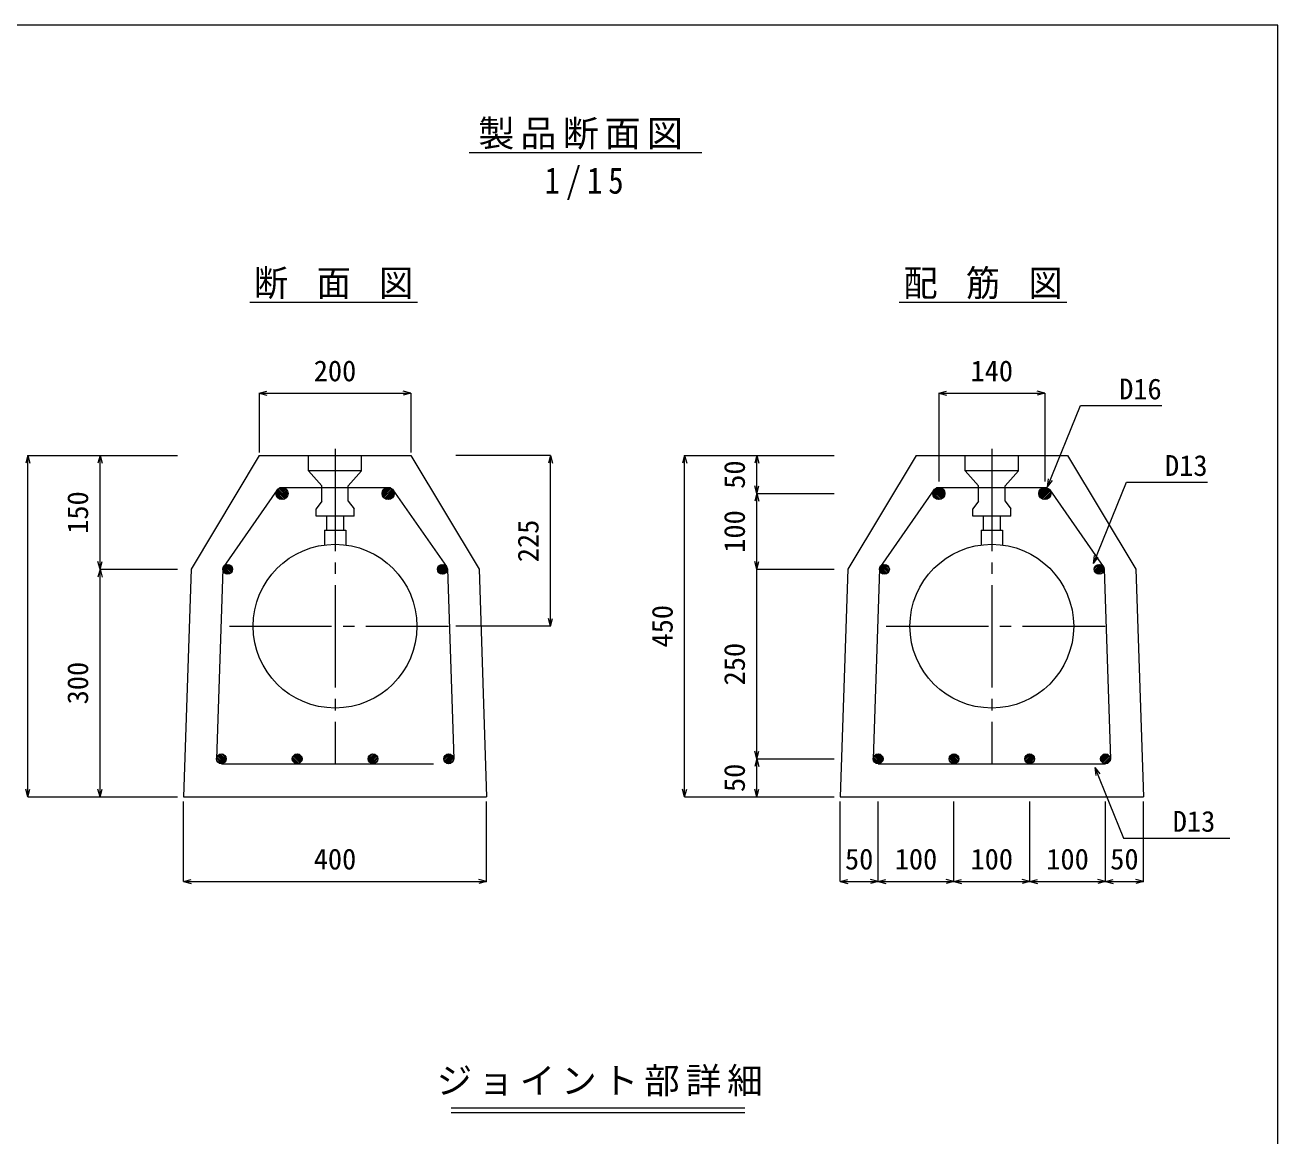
# Model space of a CAD drawing. Units: millimetres, scale not verified. Extents: x -2100 to 4011, y -1470 to 1470.
# Drawn here: x 447 to 2100, y 5 to 1470 of the extents above; entities that cross this region are included whole.
import ezdxf
from ezdxf.enums import TextEntityAlignment as Align

# ---------------------------------------------------------------- set-up
doc = ezdxf.new("R2010")
doc.units = ezdxf.units.MM
doc.header["$LTSCALE"] = 15
doc.linetypes.add('CHAIN2', pattern=[12, 9, -1, 1, -1])
for name, color, linetype, lineweight in [('0-1_ブロック', 3, 'Continuous', 18), ('0-2_HI-VP', 7, 'Continuous', 9), ('0-3_鉄筋', 7, 'Continuous', 18), ('0-4_ノズル', 7, 'Continuous', 18), ('0-5_ｼﾞｮｲﾝﾄ詳細図', 7, 'Continuous', 18), ('0-6_寸法', 4, 'Continuous', 18), ('0-A', 7, 'Continuous', 18)]:
    doc.layers.add(name, color=color, linetype=linetype, lineweight=lineweight)
doc.styles.add('ＭＳ ゴシック', font='')
doc.styles.get('ＭＳ ゴシック').set_extended_font_data('MS Gothic')

msp = doc.modelspace()

# ---------------------------------------------------------------- linework, layer by layer
at = {"layer": '0-1_ブロック', "color": 5}
msp.add_line((2100, 1470), (-2100, 1470), dxfattribs=at)
at = {"layer": '0-1_ブロック'}
for p, q in [((1032.69, 1301.78), (1339.98, 1301.78)), ((743.38, 1104.53), (964.58, 1104.53)), ((1600.26, 1104.53), (1821.46, 1104.53)), ((755.89, 902.04), (665.89, 752.04)), ((755.89, 902.04), (665.89, 752.04)), ((755.89, 902.04), (665.89, 752.04)), ((755.89, 902.04), (955.89, 902.04)), ((755.89, 902.04), (955.89, 902.04)), ((955.89, 902.04), (1045.89, 752.04)), ((955.89, 902.04), (1045.89, 752.04)), ((1622.47, 902.04), (1532.47, 752.04)), ((1622.47, 902.04), (1532.47, 752.04)), ((1622.47, 902.04), (1532.47, 752.04)), ((1622.47, 902.04), (1822.47, 902.04)), ((1622.47, 902.04), (1822.47, 902.04)), ((1822.47, 902.04), (1912.47, 752.04)), ((1822.47, 902.04), (1912.47, 752.04)), ((665.89, 752.04), (655.89, 452.04)), ((1045.89, 752.04), (1055.89, 452.04)), ((1532.47, 752.04), (1522.47, 452.04)), ((1912.47, 752.04), (1922.47, 452.04)), ((655.89, 452.04), (1055.89, 452.04)), ((1522.47, 452.04), (1922.47, 452.04))]:
    msp.add_line(p, q, dxfattribs=at)
at = {"layer": '0-1_ブロック', "color": 4, "linetype": 'CHAIN2'}
for p, q in [((855.89, 911), (855.89, 495.54)), ((1722.47, 911), (1722.47, 495.54)), ((716.4, 677.04), (1005.38, 677.04)), ((1582.98, 677.04), (1871.96, 677.04))]:
    msp.add_line(p, q, dxfattribs=at)
at = {"layer": '0-1_ブロック', "color": 5}
msp.add_lwpolyline([(-2100, -1470), (2100, -1470), (2100, 1470)], dxfattribs=at)
at = {"layer": '0-2_HI-VP'}
for centre in [(855.89, 677.04), (1722.47, 677.04)]:
    msp.add_circle(centre, 108, dxfattribs=at)
at = {"layer": '0-3_鉄筋', "color": 2}
for p, q in [((782.89, 859.96), (928.89, 859.96)), ((1649.47, 859.96), (1795.47, 859.96)), ((779.51, 856.87), (708.92, 755.8)), ((932.26, 856.87), (1002.85, 755.8)), ((1646.1, 856.87), (1575.5, 755.8)), ((1798.84, 856.87), (1869.44, 755.8)), ((707.72, 752.04), (699.39, 502.04)), ((1004.05, 752.04), (1012.39, 502.04)), ((1574.3, 752.04), (1565.97, 502.04)), ((1870.64, 752.04), (1878.97, 502.04)), ((705.89, 495.54), (985.89, 495.54)), ((1572.47, 495.54), (1872.47, 495.54))]:
    msp.add_line(p, q, dxfattribs=at)
at = {"layer": '0-3_鉄筋'}
for p, q in [((784.9, 859.97), (793.83, 851.04)), ((787.04, 859.95), (793.8, 853.19)), ((926.88, 859.97), (917.95, 851.04)), ((924.74, 859.95), (917.97, 853.19)), ((1651.48, 859.97), (1660.41, 851.04)), ((1653.62, 859.95), (1660.39, 853.19)), ((1793.46, 859.97), (1784.53, 851.04)), ((1791.32, 859.95), (1784.55, 853.19)), ((777.89, 852.13), (785.98, 844.04)), ((778.13, 854.01), (787.86, 844.28)), ((778.25, 849.65), (783.5, 844.4)), ((778.7, 855.56), (789.41, 844.85)), ((779.51, 856.87), (790.72, 845.66)), ((780.53, 857.98), (791.83, 846.68)), ((781.75, 858.88), (792.73, 847.89)), ((783.18, 859.56), (793.42, 849.33)), ((928.59, 859.56), (918.36, 849.33)), ((930.03, 858.88), (919.04, 847.89)), ((931.25, 857.98), (919.95, 846.68)), ((932.26, 856.87), (921.05, 845.66)), ((933.07, 855.56), (922.36, 844.85)), ((933.64, 854.01), (923.92, 844.28)), ((933.89, 852.13), (925.79, 844.04)), ((933.52, 849.65), (928.28, 844.4)), ((1644.47, 852.13), (1652.57, 844.04)), ((1644.72, 854.01), (1654.44, 844.28)), ((1644.83, 849.65), (1650.08, 844.4)), ((1645.29, 855.56), (1655.99, 844.85)), ((1646.1, 856.87), (1657.3, 845.66)), ((1647.11, 857.98), (1658.41, 846.68)), ((1648.33, 858.88), (1659.31, 847.89)), ((1649.77, 859.56), (1660, 849.33)), ((1795.17, 859.56), (1784.94, 849.33)), ((1796.61, 858.88), (1785.63, 847.89)), ((1797.83, 857.98), (1786.53, 846.68)), ((1798.84, 856.87), (1787.64, 845.66)), ((1799.65, 855.56), (1788.95, 844.85)), ((1800.22, 854.01), (1790.5, 844.28)), ((1800.47, 852.13), (1792.37, 844.04)), ((1800.1, 849.65), (1794.86, 844.4)), ((707.76, 752.72), (714.9, 745.57)), ((707.92, 750.43), (712.62, 745.74)), ((708.17, 754.42), (716.61, 745.99)), ((708.92, 755.8), (717.98, 746.73)), ((709.92, 756.91), (719.1, 747.74)), ((711.18, 757.78), (719.97, 748.99)), ((712.72, 758.36), (720.55, 750.54)), ((714.68, 758.52), (720.7, 752.5)), ((997.09, 758.52), (991.07, 752.5)), ((999.05, 758.36), (991.23, 750.54)), ((1000.59, 757.78), (991.81, 748.99)), ((1001.85, 756.91), (992.68, 747.74)), ((1002.85, 755.8), (993.79, 746.73)), ((1003.6, 754.42), (995.17, 745.99)), ((1004.02, 752.72), (996.87, 745.57)), ((1003.85, 750.43), (999.16, 745.74)), ((1574.34, 752.72), (1581.49, 745.57)), ((1574.5, 750.43), (1579.2, 745.74)), ((1574.76, 754.42), (1583.19, 745.99)), ((1575.5, 755.8), (1584.57, 746.73)), ((1576.51, 756.91), (1585.68, 747.74)), ((1577.76, 757.78), (1586.55, 748.99)), ((1579.3, 758.36), (1587.13, 750.54)), ((1581.27, 758.52), (1587.29, 752.5)), ((1863.67, 758.52), (1857.65, 752.5)), ((1865.64, 758.36), (1857.81, 750.54)), ((1867.18, 757.78), (1858.39, 748.99)), ((1868.43, 756.91), (1859.26, 747.74)), ((1869.44, 755.8), (1860.37, 746.73)), ((1870.18, 754.42), (1861.75, 745.99)), ((1870.6, 752.72), (1863.45, 745.57)), ((1870.44, 750.43), (1865.74, 745.74)), ((699.42, 502.72), (706.57, 495.57)), ((699.59, 500.43), (704.28, 495.74)), ((699.84, 504.42), (708.27, 495.99)), ((700.59, 505.8), (709.65, 496.73)), ((701.59, 506.91), (710.77, 497.74)), ((702.85, 507.78), (711.63, 498.99)), ((704.39, 508.36), (712.21, 500.54)), ((706.35, 508.52), (712.37, 502.5)), ((799.42, 502.72), (806.57, 495.57)), ((799.59, 500.43), (804.28, 495.74)), ((799.84, 504.42), (808.27, 495.99)), ((800.59, 505.8), (809.65, 496.73)), ((801.59, 506.91), (810.77, 497.74)), ((802.85, 507.78), (811.63, 498.99)), ((804.39, 508.36), (812.21, 500.54)), ((806.35, 508.52), (812.37, 502.5)), ((905.42, 508.52), (899.4, 502.5)), ((907.39, 508.36), (899.56, 500.54)), ((908.93, 507.78), (900.14, 498.99)), ((910.18, 506.91), (901.01, 497.74)), ((911.19, 505.8), (902.13, 496.73)), ((911.93, 504.42), (903.5, 495.99)), ((912.35, 502.72), (905.21, 495.57)), ((912.19, 500.43), (907.49, 495.74)), ((1005.42, 508.52), (999.4, 502.5)), ((1007.39, 508.36), (999.56, 500.54)), ((1008.93, 507.78), (1000.14, 498.99)), ((1010.18, 506.91), (1001.01, 497.74)), ((1011.19, 505.8), (1002.13, 496.73)), ((1011.93, 504.42), (1003.5, 495.99)), ((1012.35, 502.72), (1005.21, 495.57)), ((1012.19, 500.43), (1007.49, 495.74)), ((1566.01, 502.72), (1573.15, 495.57)), ((1566.17, 500.43), (1570.87, 495.74)), ((1566.42, 504.42), (1574.86, 495.99)), ((1567.17, 505.8), (1576.23, 496.73)), ((1568.17, 506.91), (1577.35, 497.74)), ((1569.43, 507.78), (1578.21, 498.99)), ((1570.97, 508.36), (1578.79, 500.54)), ((1572.93, 508.52), (1578.95, 502.5)), ((1666.01, 502.72), (1673.15, 495.57)), ((1666.17, 500.43), (1670.87, 495.74)), ((1666.42, 504.42), (1674.86, 495.99)), ((1667.17, 505.8), (1676.23, 496.73)), ((1668.17, 506.91), (1677.35, 497.74)), ((1669.43, 507.78), (1678.21, 498.99)), ((1670.97, 508.36), (1678.79, 500.54)), ((1672.93, 508.52), (1678.95, 502.5)), ((1772.01, 508.52), (1765.99, 502.5)), ((1773.97, 508.36), (1766.14, 500.54)), ((1775.51, 507.78), (1766.72, 498.99)), ((1776.77, 506.91), (1767.59, 497.74)), ((1777.77, 505.8), (1768.71, 496.73)), ((1778.52, 504.42), (1770.08, 495.99)), ((1778.93, 502.72), (1771.79, 495.57)), ((1778.77, 500.43), (1774.07, 495.74)), ((1872.01, 508.52), (1865.99, 502.5)), ((1873.97, 508.36), (1866.14, 500.54)), ((1875.51, 507.78), (1866.72, 498.99)), ((1876.77, 506.91), (1867.59, 497.74)), ((1877.77, 505.8), (1868.71, 496.73)), ((1878.52, 504.42), (1870.08, 495.99)), ((1878.93, 502.72), (1871.79, 495.57)), ((1878.77, 500.43), (1874.07, 495.74))]:
    msp.add_line(p, q, dxfattribs=at)
at = {"layer": '0-3_鉄筋', "color": 2}
for centre, radius in [((785.89, 852.04), 8), ((925.89, 852.04), 8), ((1652.47, 852.04), 8), ((1792.47, 852.04), 8), ((714.22, 752.04), 6.5), ((997.55, 752.04), 6.5), ((1580.8, 752.04), 6.5), ((1864.14, 752.04), 6.5), ((705.89, 502.04), 6.5), ((805.89, 502.04), 6.5), ((905.89, 502.04), 6.5), ((1005.89, 502.04), 6.5), ((1572.47, 502.04), 6.5), ((1672.47, 502.04), 6.5), ((1772.47, 502.04), 6.5), ((1872.47, 502.04), 6.5)]:
    msp.add_circle(centre, radius, dxfattribs=at)
at = {"layer": '0-4_ノズル'}
for p, q in [((890.89, 882.04), (890.89, 902.04)), ((1757.47, 882.04), (1757.47, 902.04)), ((820.89, 882.04), (838.39, 862.04)), ((873.39, 862.04), (890.89, 882.04)), ((1687.47, 882.04), (1704.97, 862.04)), ((1739.97, 862.04), (1757.47, 882.04)), ((838.39, 842.04), (838.39, 862.04)), ((873.39, 842.04), (873.39, 862.04)), ((1704.97, 842.04), (1704.97, 862.04)), ((1739.97, 842.04), (1739.97, 862.04)), ((838.39, 842.04), (830.89, 832.04)), ((873.39, 842.04), (880.89, 832.04)), ((880.89, 822.04), (880.89, 832.04)), ((1704.97, 842.04), (1697.47, 832.04)), ((1739.97, 842.04), (1747.47, 832.04)), ((1747.47, 822.04), (1747.47, 832.04)), ((844.89, 803.78), (844.89, 822.04)), ((866.89, 822.04), (866.89, 803.78)), ((1711.47, 803.78), (1711.47, 822.04)), ((1733.47, 822.04), (1733.47, 803.78)), ((841.89, 803.78), (869.89, 803.78)), ((841.89, 803.78), (841.89, 784.12)), ((869.89, 803.78), (869.89, 784.12)), ((1708.47, 803.78), (1736.47, 803.78)), ((1708.47, 803.78), (1708.47, 784.12)), ((1736.47, 803.78), (1736.47, 784.12))]:
    msp.add_line(p, q, dxfattribs=at)
for points in [[(890.89, 882.04), (820.89, 882.04), (820.89, 902.04)], [(1757.47, 882.04), (1687.47, 882.04), (1687.47, 902.04)], [(880.89, 822.04), (830.89, 822.04), (830.89, 832.04)], [(1747.47, 822.04), (1697.47, 822.04), (1697.47, 832.04)]]:
    msp.add_lwpolyline(points, dxfattribs=at)
at = {"layer": '0-5_ｼﾞｮｲﾝﾄ詳細図', "color": 4}
for p, q in [((1009.28, 41.55), (1396.69, 41.55)), ((1009.28, 35.31), (1396.69, 35.31))]:
    msp.add_line(p, q, dxfattribs=at)
at = {"layer": '0-6_寸法'}
for p, q in [((755.89, 984.35), (766.03, 987.07)), ((755.89, 984.35), (955.89, 984.35)), ((755.89, 984.35), (766.03, 981.63)), ((755.89, 984.35), (755.89, 906.09)), ((955.89, 984.35), (945.75, 987.07)), ((955.89, 984.35), (945.75, 981.63)), ((955.89, 984.35), (955.89, 906.09)), ((1652.47, 984.35), (1662.61, 987.07)), ((1652.47, 984.35), (1792.47, 984.35)), ((1652.47, 984.35), (1662.61, 981.63)), ((1652.47, 984.35), (1652.47, 867.99)), ((1792.47, 984.35), (1782.33, 987.07)), ((1792.47, 984.35), (1782.33, 981.63)), ((1792.47, 984.35), (1792.47, 867.99)), ((450.53, 902.04), (447.81, 891.89)), ((450.53, 452.04), (450.53, 902.04)), ((450.53, 902.04), (453.25, 891.89)), ((450.53, 902.04), (545.8, 902.04)), ((545.8, 902.04), (543.08, 891.89)), ((545.8, 752.04), (545.8, 902.04)), ((545.8, 902.04), (548.52, 891.89)), ((545.8, 902.04), (647.87, 902.04)), ((1140.1, 902.04), (1015.34, 902.04)), ((1140.1, 902.04), (1137.38, 891.89)), ((1140.1, 677.04), (1140.1, 902.04)), ((1140.1, 902.04), (1142.81, 891.89)), ((1317.11, 902.04), (1314.4, 891.89)), ((1317.11, 902.04), (1412.38, 902.04)), ((1317.11, 452.04), (1317.11, 902.04)), ((1317.11, 902.04), (1319.83, 891.89)), ((1317.11, 902.04), (1412.38, 902.04)), ((1412.38, 902.04), (1409.67, 891.89)), ((1412.38, 902.04), (1514.46, 902.04)), ((1412.38, 852.04), (1412.38, 902.04)), ((1412.38, 902.04), (1415.1, 891.89)), ((1412.38, 902.04), (1514.46, 902.04)), ((1412.38, 852.04), (1409.67, 862.18)), ((1412.38, 852.04), (1415.1, 862.18)), ((1412.38, 852.04), (1409.67, 841.89)), ((1412.38, 752.04), (1412.38, 852.04)), ((1412.38, 852.04), (1415.1, 841.89)), ((1412.38, 852.04), (1514.46, 852.04)), ((545.8, 752.04), (543.08, 762.18)), ((545.8, 752.04), (548.52, 762.18)), ((1412.38, 752.04), (1409.67, 762.18)), ((1412.38, 752.04), (1415.1, 762.18)), ((545.8, 752.04), (543.08, 741.89)), ((545.8, 452.04), (545.8, 752.04)), ((545.8, 752.04), (548.52, 741.89)), ((545.8, 752.04), (647.87, 752.04)), ((1412.38, 502.04), (1412.38, 752.04)), ((1412.38, 752.04), (1514.46, 752.04)), ((1140.1, 677.04), (1137.38, 687.18)), ((1140.1, 677.04), (1142.81, 687.18)), ((1140.1, 677.04), (1015.34, 677.04)), ((1412.38, 502.04), (1409.67, 512.18)), ((1412.38, 502.04), (1409.67, 491.89)), ((1412.38, 502.04), (1415.1, 512.18)), ((1412.38, 452.04), (1412.38, 502.04)), ((1412.38, 502.04), (1415.1, 491.89)), ((1412.38, 502.04), (1514.46, 502.04)), ((450.53, 452.04), (447.81, 462.18)), ((450.53, 452.04), (453.25, 462.18)), ((450.53, 452.04), (545.8, 452.04)), ((545.8, 452.04), (543.08, 462.18)), ((545.8, 452.04), (548.52, 462.18)), ((545.8, 452.04), (647.87, 452.04)), ((1317.11, 452.04), (1314.4, 462.18)), ((1317.11, 452.04), (1319.83, 462.18)), ((1317.11, 452.04), (1412.38, 452.04)), ((1412.38, 452.04), (1409.67, 462.18)), ((1412.38, 452.04), (1415.1, 462.18)), ((1412.38, 452.04), (1514.46, 452.04)), ((655.89, 340.32), (655.89, 445.83)), ((1055.89, 340.32), (1055.89, 445.83)), ((655.89, 340.32), (666.03, 343.03)), ((655.89, 340.32), (1055.89, 340.32)), ((655.89, 340.32), (666.03, 337.6)), ((1055.89, 340.32), (1045.75, 343.03)), ((1055.89, 340.32), (1045.75, 337.6))]:
    msp.add_line(p, q, dxfattribs=at)
at = {"layer": '0-6_寸法', "lineweight": 9}
for p, q in [((1522.47, 340.32), (1522.47, 445.83)), ((1572.47, 340.32), (1572.47, 445.83)), ((1672.47, 340.32), (1672.47, 445.83)), ((1772.47, 340.32), (1772.47, 445.83)), ((1872.47, 340.32), (1872.47, 445.83)), ((1922.47, 340.32), (1922.47, 445.83)), ((1522.47, 340.32), (1532.61, 343.03)), ((1522.47, 340.32), (1572.47, 340.32)), ((1522.47, 340.32), (1532.61, 337.6)), ((1572.47, 340.32), (1562.33, 343.03)), ((1572.47, 340.32), (1562.33, 337.6)), ((1572.47, 340.32), (1582.61, 343.03)), ((1572.47, 340.32), (1672.47, 340.32)), ((1572.47, 340.32), (1582.61, 337.6)), ((1672.47, 340.32), (1662.33, 343.03)), ((1672.47, 340.32), (1662.33, 337.6)), ((1672.47, 340.32), (1682.61, 343.03)), ((1672.47, 340.32), (1772.47, 340.32)), ((1672.47, 340.32), (1682.61, 337.6)), ((1772.47, 340.32), (1762.33, 343.03)), ((1772.47, 340.32), (1762.33, 337.6)), ((1772.47, 340.32), (1782.61, 343.03)), ((1772.47, 340.32), (1872.47, 340.32)), ((1772.47, 340.32), (1782.61, 337.6)), ((1872.47, 340.32), (1862.33, 343.03)), ((1872.47, 340.32), (1862.33, 337.6)), ((1872.47, 340.32), (1882.61, 343.03)), ((1872.47, 340.32), (1922.47, 340.32)), ((1872.47, 340.32), (1882.61, 337.6)), ((1922.47, 340.32), (1912.33, 343.03)), ((1922.47, 340.32), (1912.33, 337.6))]:
    msp.add_line(p, q, dxfattribs=at)
at = {"layer": '0-A'}
for p, q in [((1796.07, 860.85), (1797.37, 871.27)), ((1796.07, 860.85), (1802.41, 869.22)), ((1856.58, 759.86), (1857.88, 770.28)), ((1856.58, 759.86), (1862.92, 768.24)), ((1858.53, 490.53), (1896.33, 397.58)), ((1858.53, 490.53), (1859.84, 480.11)), ((1858.53, 490.53), (1864.87, 482.16)), ((1896.33, 397.58), (2036.46, 397.58))]:
    msp.add_line(p, q, dxfattribs=at)
for points in [[(1796.07, 860.85), (1839.6, 967.99), (1946.75, 967.99)], [(1856.58, 759.86), (1900.11, 867.01), (2007.26, 867.01)]]:
    msp.add_lwpolyline(points, dxfattribs=at)

# ---------------------------------------------------------------- texts
at = {"layer": '0-1_ブロック', "color": 7, "char_height": 34.84, "attachment_point": 7, "style": 'ＭＳ ゴシック'}
for s, insert in [('\\T1.17;製品断面図', (1044.93, 1305.53)), ('\\T1.39;\\W0.85;1/15', (1132.44, 1239.12)), ('\\T1.22;\\W0.95;断\\~面\\~図', (748.88, 1108.25)), ('\\T1.22;\\W0.95;配\\~筋\\~図', (1605.76, 1108.25))]:
    msp.add_mtext(s, dxfattribs=dict(at, insert=insert))
at = {"layer": '0-5_ｼﾞｮｲﾝﾄ詳細図', "insert": (990.03, 56.72), "char_height": 34.31, "attachment_point": 7, "style": 'ＭＳ ゴシック'}
msp.add_mtext('\\T1.17;ジョイント部詳細', dxfattribs=at)
at = {"layer": '0-6_寸法', "style": 'ＭＳ ゴシック'}
for s, p in [('200', (827.76, 991.85)), ('140', (1694.34, 991.85)), ('400', (827.76, 347.82)), ('50', (1528.72, 347.82)), ('100', (1594.34, 347.82)), ('100', (1694.34, 347.82)), ('100', (1794.34, 347.82)), ('50', (1878.72, 347.82))]:
    msp.add_text(s, height=27.49, dxfattribs=at).set_placement(p, align=Align.BOTTOM_LEFT)
for s, p in [('50', (1404.88, 858.29)), ('150', (538.3, 798.91)), ('100', (1404.88, 773.91)), ('225', (1132.6, 761.41)), ('450', (1309.61, 648.91)), ('250', (1404.88, 598.91)), ('300', (538.3, 573.91)), ('50', (1404.88, 458.29))]:
    msp.add_text(s, height=27.49, rotation=90, dxfattribs=at).set_placement(p, align=Align.BOTTOM_LEFT)
at = {"layer": '0-A', "color": 4, "style": 'ＭＳ ゴシック'}
for s, p in [('D16', (1890.5, 967.99)), ('D13', (1951.01, 867.01)), ('D13', (1961.23, 397.61))]:
    msp.add_text(s, height=27.49, dxfattribs=at).set_placement(p, align=Align.BOTTOM_LEFT)

doc.saveas('drawing.dxf')
